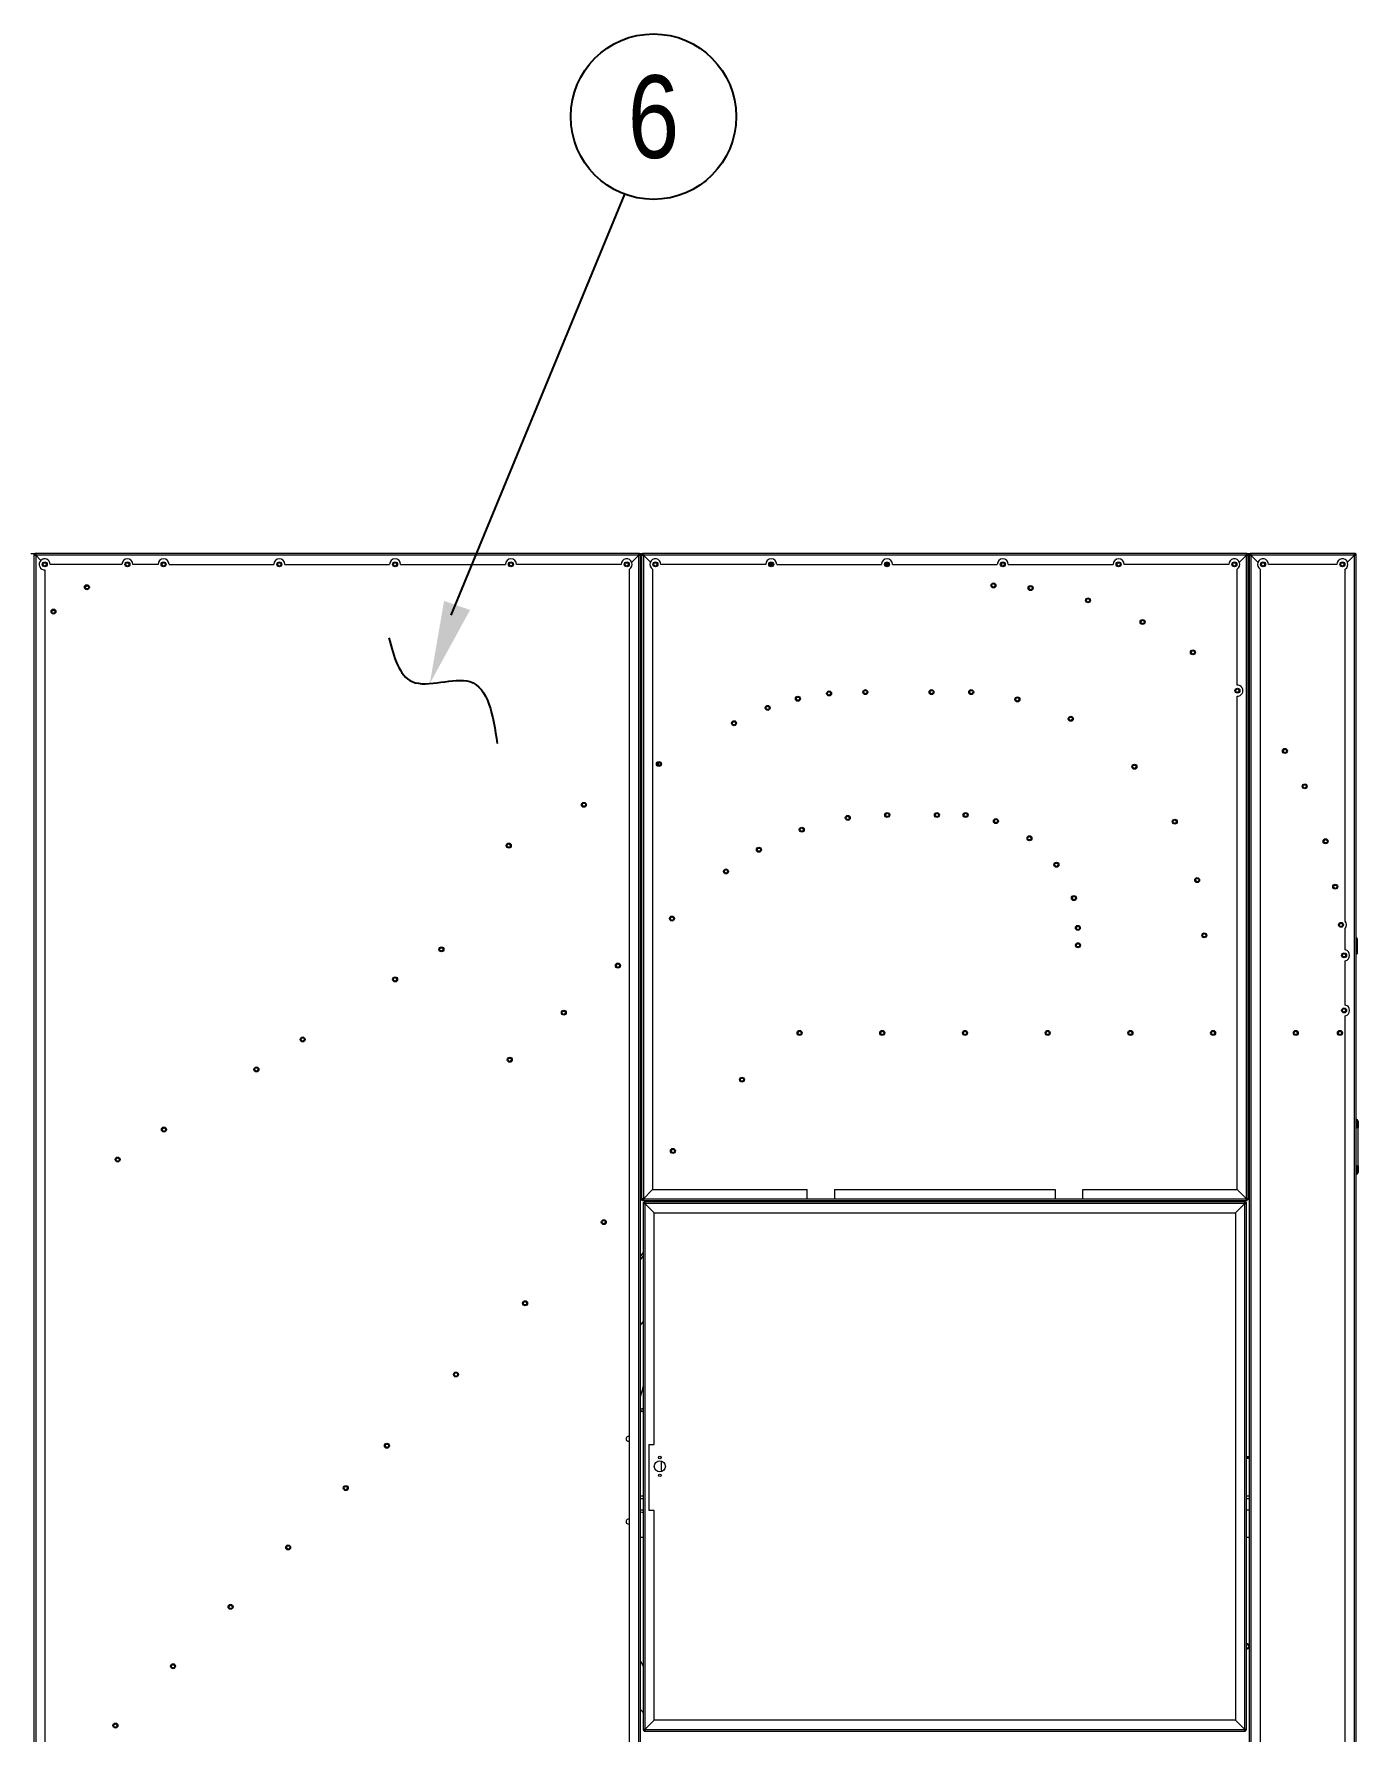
# Model space of a CAD drawing. Header units: millimetres. Extents: x -17070 to 42149, y -291348 to 30242.
# Drawn here: x 25437 to 27838, y 17894 to 20972 of the extents above; entities that cross this region are included whole.
import ezdxf
from ezdxf.enums import TextEntityAlignment as Align

# ---------------------------------------------------------------- set-up
doc = ezdxf.new("R2010")
doc.units = ezdxf.units.MM
doc.layers.add('냉각탑_dim', color=1, linetype='Continuous')
doc.layers.add('냉각탑_text', color=3, linetype='Continuous')
doc.styles.get("Standard").update_dxf_attribs({"font": 'arial.ttf'})

# ---------------------------------------------------------------- blocks, each defined once
blk = doc.blocks.new('1')
at = {"color": 7, "lineweight": 20, "ltscale": 0.003944}
blk.add_line((25431.1, 20029.9), (25438.2, 20029.9), dxfattribs=at)
at = {"color": 7, "lineweight": 20, "ltscale": 0.000888889}
for p, q in [((25436.6, 20028.3), (25438.2, 20028.3)), ((25436.6, 20026.8), (25438.2, 20026.8)), ((25438.2, 20029.9), (25438.2, 20028.3)), ((25439.7, 20029.9), (25439.7, 20028.3)), ((26533.5, 20029.9), (26533.5, 20028.3)), ((26535, 20029.9), (26535, 20028.3)), ((26536.6, 20028.3), (26535, 20028.3)), ((26536.6, 20026.8), (26535, 20026.8)), ((26538.6, 20028.3), (26540.2, 20028.3)), ((26538.6, 20026.8), (26540.2, 20026.8)), ((26540.2, 20029.9), (26540.2, 20028.3)), ((26541.7, 20029.9), (26541.7, 20028.3)), ((27635.5, 20029.9), (27635.5, 20028.3)), ((27637, 20029.9), (27637, 20028.3)), ((27638.6, 20028.3), (27637, 20028.3)), ((27638.6, 20026.8), (27637, 20026.8)), ((27640.6, 20028.3), (27642.2, 20028.3)), ((27640.6, 20026.8), (27642.2, 20026.8)), ((27642.2, 20029.9), (27642.2, 20028.3)), ((27643.7, 20029.9), (27643.7, 20028.3)), ((27831.5, 20029.9), (27831.5, 20028.3)), ((27833, 20029.9), (27833, 20028.3)), ((27834.6, 20028.3), (27833, 20028.3)), ((27834.6, 20026.8), (27833, 20026.8)), ((27834.6, 19303.8), (27836.2, 19303.8)), ((26538.6, 18859), (26540.2, 18859)), ((26538.6, 18857.5), (26540.2, 18857.5)), ((26540.2, 18855.9), (26540.2, 18857.5)), ((26541.6, 18852.3), (26543.2, 18852.3)), ((26541.6, 18850.8), (26543.2, 18850.8)), ((26541.7, 18855.9), (26541.7, 18857.5)), ((26543.2, 18853.9), (26543.2, 18852.3)), ((26544.7, 18853.9), (26544.7, 18852.3)), ((27632.5, 18853.9), (27632.5, 18852.3)), ((27634, 18853.9), (27634, 18852.3)), ((27635.6, 18852.3), (27634, 18852.3)), ((27635.6, 18850.8), (27634, 18850.8)), ((27635.5, 18855.9), (27635.5, 18857.5)), ((27638.6, 18859), (27637, 18859)), ((27638.6, 18857.5), (27637, 18857.5)), ((27637, 18855.9), (27637, 18857.5)), ((26541.6, 17897), (26543.2, 17897)), ((26541.6, 17895.5), (26543.2, 17895.5)), ((26543.2, 17893.9), (26543.2, 17895.5)), ((26544.7, 17893.9), (26544.7, 17895.5)), ((27632.5, 17893.9), (27632.5, 17895.5)), ((27635.6, 17897), (27634, 17897)), ((27634, 17893.9), (27634, 17895.5)), ((27635.6, 17895.5), (27634, 17895.5))]:
    blk.add_line(p, q, dxfattribs=at)
at = {"color": 7, "lineweight": 20, "ltscale": 0.000833333}
for p, q in [((25436.6, 20028.3), (25436.6, 20026.8)), ((25439.7, 20029.9), (25438.2, 20029.9)), ((25438.2, 20026.8), (25438.2, 20028.3)), ((25438.2, 20028.3), (25439.7, 20028.3)), ((25439.7, 20026.8), (25438.2, 20026.8)), ((26535, 20029.9), (26533.5, 20029.9)), ((26533.5, 20026.8), (26533.5, 20028.3)), ((26533.5, 20028.3), (26535, 20028.3)), ((26533.5, 20026.8), (26535, 20026.8)), ((26535, 20028.3), (26535, 20026.8)), ((26536.6, 20026.8), (26536.6, 20028.3)), ((26538.6, 20028.3), (26538.6, 20026.8)), ((26541.7, 20029.9), (26540.2, 20029.9)), ((26540.2, 20028.3), (26541.7, 20028.3)), ((26540.2, 20026.8), (26540.2, 20028.3)), ((26541.7, 20026.8), (26540.2, 20026.8)), ((27637, 20029.9), (27635.5, 20029.9)), ((27635.5, 20026.8), (27635.5, 20028.3)), ((27635.5, 20028.3), (27637, 20028.3)), ((27635.5, 20026.8), (27637, 20026.8)), ((27635.5, 20026.8), (27637, 20026.8)), ((27637, 20028.3), (27637, 20026.8)), ((27638.6, 20026.8), (27638.6, 20028.3)), ((27640.6, 20028.3), (27640.6, 20026.8)), ((27643.7, 20029.9), (27642.2, 20029.9)), ((27642.2, 20026.8), (27642.2, 20028.3)), ((27642.2, 20028.3), (27643.7, 20028.3)), ((27643.7, 20026.8), (27642.2, 20026.8)), ((27642.2, 20026.8), (27643.7, 20026.8)), ((27833, 20029.9), (27831.5, 20029.9)), ((27831.5, 20026.8), (27831.5, 20028.3)), ((27831.5, 20028.3), (27833, 20028.3)), ((27831.5, 20026.8), (27833, 20026.8)), ((27833, 20028.3), (27833, 20026.8)), ((27834.6, 20026.8), (27834.6, 20028.3)), ((26538.6, 18859), (26538.6, 18857.5)), ((26540.2, 18857.5), (26540.2, 18859)), ((26541.7, 18857.5), (26540.2, 18857.5)), ((26540.2, 18855.9), (26541.7, 18855.9)), ((26541.6, 18852.3), (26541.6, 18850.8)), ((26544.7, 18853.9), (26543.2, 18853.9)), ((26543.2, 18852.3), (26544.7, 18852.3)), ((26543.2, 18850.8), (26543.2, 18852.3)), ((26544.7, 18850.8), (26543.2, 18850.8)), ((27634, 18853.9), (27632.5, 18853.9)), ((27632.5, 18852.3), (27634, 18852.3)), ((27632.5, 18850.8), (27632.5, 18852.3)), ((27632.5, 18850.8), (27634, 18850.8)), ((27634, 18852.3), (27634, 18850.8)), ((27635.5, 18859), (27635.5, 18857.5)), ((27637, 18857.5), (27635.5, 18857.5)), ((27635.5, 18855.9), (27637, 18855.9)), ((27635.6, 18850.8), (27635.6, 18852.3)), ((27637, 18859), (27637, 18857.5)), ((27638.6, 18857.5), (27638.6, 18859)), ((26541.6, 17897), (26541.6, 17895.5)), ((26543.2, 17895.5), (26543.2, 17897)), ((26544.7, 17895.5), (26543.2, 17895.5)), ((26543.2, 17893.9), (26544.7, 17893.9)), ((27632.5, 17897), (27632.5, 17895.5)), ((27634, 17895.5), (27632.5, 17895.5)), ((27632.5, 17893.9), (27634, 17893.9)), ((27634, 17897), (27634, 17895.5)), ((27635.6, 17895.5), (27635.6, 17897))]:
    blk.add_line(p, q, dxfattribs=at)
at = {"color": 7, "lineweight": 20}
for p, q in [((25436.6, 20026.8), (25436.6, 17185)), ((26533.5, 20029.9), (25439.7, 20029.9)), ((25439.7, 20026.8), (25439.7, 17185)), ((26533.5, 20026.8), (25439.7, 20026.8)), ((26533.5, 17185), (26533.5, 20026.8)), ((26536.6, 17185), (26536.6, 20026.8)), ((26538.6, 20026.8), (26538.6, 18859)), ((27635.5, 20029.9), (26541.7, 20029.9)), ((27635.5, 20026.8), (26541.7, 20026.8)), ((26541.7, 20026.8), (26541.7, 18859)), ((27635.5, 18859), (27635.5, 20026.8)), ((27638.6, 18859), (27638.6, 20026.8)), ((27640.6, 20026.8), (27640.6, 17185)), ((27643.7, 20026.8), (27643.7, 17185)), ((27831.5, 17185), (27831.5, 20026.8)), ((27834.6, 17185), (27834.6, 20026.8)), ((25456.6, 19999.9), (25456.6, 17716.9)), ((26516.6, 17201.9), (26516.6, 20001.3)), ((26558.6, 20001.3), (26558.6, 18875.9)), ((27660.6, 20001.3), (27660.6, 17201.9)), ((27814.6, 17201.9), (27814.6, 19191)), ((26541.6, 18850.8), (26541.6, 17897)), ((26541.7, 18855.9), (27635.5, 18855.9)), ((27632.5, 18853.9), (26544.7, 18853.9)), ((27632.5, 18850.8), (26544.7, 18850.8)), ((26544.7, 18850.8), (26544.7, 17897)), ((27632.5, 17897), (27632.5, 18850.8)), ((27635.6, 17897), (27635.6, 18850.8)), ((26561.6, 18833.9), (27615.6, 18833.9)), ((27615.6, 18833.9), (27615.6, 17913.9)), ((27615.6, 17913.9), (26561.6, 17913.9)), ((26544.7, 17897), (27632.5, 17897)), ((26544.7, 17893.9), (27632.5, 17893.9))]:
    blk.add_line(p, q, dxfattribs=at)
at = {"color": 7, "lineweight": 20, "ltscale": 0.000833349}
for p, q in [((25438.2, 20026.8), (25439.7, 20026.8)), ((26540.2, 20026.8), (26541.7, 20026.8))]:
    blk.add_line(p, q, dxfattribs=at)
at = {"color": 7, "lineweight": 20, "ltscale": 0.001722}
for p, q in [((25439.7, 20026.8), (25439.7, 20029.9)), ((26541.7, 20026.8), (26541.7, 20029.9)), ((27643.7, 20026.8), (27643.7, 20029.9)), ((26541.7, 18859), (26538.6, 18859)), ((26541.7, 18859), (26541.7, 18855.9)), ((26544.7, 18850.8), (26544.7, 18853.9)), ((27635.5, 18859), (27638.6, 18859)), ((26544.7, 17897), (26541.6, 17897)), ((26544.7, 17897), (26544.7, 17893.9)), ((27632.5, 17897), (27635.6, 17897))]:
    blk.add_line(p, q, dxfattribs=at)
at = {"color": 7, "lineweight": 20, "ltscale": 0.007529}
blk.add_line((25449.2, 20017.2), (25439.7, 20026.8), dxfattribs=at)
blk.add_line((25449.2, 20017.2), (25439.7, 20026.8), dxfattribs=at)
at = {"color": 7, "lineweight": 20, "ltscale": 0.072222}
blk.add_line((25596.1, 20009.9), (25466.1, 20009.9), dxfattribs=at)
at = {"color": 7, "lineweight": 20, "ltscale": 0.025278}
blk.add_line((25661.6, 20009.9), (25616.1, 20009.9), dxfattribs=at)
at = {"color": 7, "lineweight": 20, "ltscale": 0.105556}
for p, q in [((25681.6, 20009.9), (25871.6, 20009.9)), ((25891.6, 20009.9), (26081.6, 20009.9)), ((26101.6, 20009.9), (26291.6, 20009.9)), ((26501.6, 20009.9), (26311.6, 20009.9)), ((26763.6, 20009.9), (26573.6, 20009.9)), ((26783.6, 20009.9), (26973.6, 20009.9)), ((26993.6, 20009.9), (27183.6, 20009.9)), ((27203.6, 20009.9), (27393.6, 20009.9)), ((27603.6, 20009.9), (27413.6, 20009.9))]:
    blk.add_line(p, q, dxfattribs=at)
at = {"color": 7, "lineweight": 20, "ltscale": 0.010045}
for p, q in [((26520.7, 20014), (26533.5, 20026.8)), ((26520.7, 20014), (26533.5, 20026.8)), ((26554.4, 20014), (26541.7, 20026.8)), ((26554.4, 20014), (26541.7, 20026.8)), ((27622.7, 20014), (27635.5, 20026.8)), ((27622.7, 20014), (27635.5, 20026.8)), ((27656.4, 20014), (27643.7, 20026.8)), ((27656.4, 20014), (27643.7, 20026.8)), ((27818.7, 20014), (27831.5, 20026.8)), ((27818.7, 20014), (27831.5, 20026.8))]:
    blk.add_line(p, q, dxfattribs=at)
at = {"color": 7, "lineweight": 20, "ltscale": 0.000833318}
blk.add_line((26533.5, 20026.8), (26535, 20026.8), dxfattribs=at)
at = {"color": 7, "lineweight": 20, "ltscale": 0.002889}
for p, q in [((26535, 20029.9), (26540.2, 20029.9)), ((27637, 20029.9), (27642.2, 20029.9))]:
    blk.add_line(p, q, dxfattribs=at)
at = {"color": 7, "lineweight": 20, "ltscale": 0.001111}
for p, q in [((26536.6, 20026.8), (26538.6, 20026.8)), ((27638.6, 20026.8), (27640.6, 20026.8)), ((26538.6, 19993), (26536.6, 19993)), ((26538.6, 19989.9), (26536.6, 19989.9)), ((26536.6, 19985.4), (26538.6, 19985.4)), ((26536.6, 19984.8), (26538.6, 19984.8)), ((26536.6, 19983.2), (26538.6, 19983.2)), ((27640.6, 19993), (27638.6, 19993)), ((27640.6, 19989.9), (27638.6, 19989.9)), ((27638.6, 19231.1), (27640.6, 19231.1)), ((27638.6, 19184.2), (27640.6, 19184.2)), ((27640.6, 19182.7), (27638.6, 19182.7)), ((27640.6, 19181.1), (27638.6, 19181.1)), ((27640.6, 19181.1), (27638.6, 19181.1)), ((27640.6, 19178), (27638.6, 19178)), ((27640.6, 19142.2), (27638.6, 19142.2)), ((27640.6, 19139.1), (27638.6, 19139.1)), ((27640.6, 19025.1), (27638.6, 19025.1)), ((27638.6, 19013.2), (27640.6, 19013.2)), ((27638.6, 19011.7), (27640.6, 19011.7)), ((27638.6, 19010.1), (27640.6, 19010.1)), ((27640.6, 19008.5), (27638.6, 19008.5)), ((27638.6, 19003.5), (27640.6, 19003.5)), ((27640.6, 19002.3), (27638.6, 19002.3)), ((27837.9, 18988.5), (27835.9, 18988.5)), ((27837.9, 18987.7), (27835.9, 18987.7)), ((27640.6, 18902.3), (27638.6, 18902.3)), ((27835.9, 18918.5), (27837.9, 18918.5))]:
    blk.add_line(p, q, dxfattribs=at)
at = {"color": 7, "lineweight": 20, "ltscale": 0.00315}
for p, q in [((26770.7, 20010.9), (26776.4, 20010.9)), ((26980.7, 20010.9), (26986.4, 20010.9))]:
    blk.add_line(p, q, dxfattribs=at)
at = {"color": 7, "lineweight": 20, "ltscale": 0.003136}
for p, q in [((26770.7, 20008.9), (26776.4, 20008.9)), ((26980.7, 20008.9), (26986.4, 20008.9))]:
    blk.add_line(p, q, dxfattribs=at)
at = {"color": 7, "lineweight": 20, "ltscale": 0.001812}
for p, q in [((26771.9, 20007.4), (26775.2, 20007.4)), ((26981.9, 20007.4), (26985.2, 20007.4))]:
    blk.add_line(p, q, dxfattribs=at)
at = {"color": 7, "lineweight": 20, "ltscale": 0.002485}
blk.add_line((27191.6, 20007.7), (27191.6, 20012.2), dxfattribs=at)
at = {"color": 7, "lineweight": 20, "ltscale": 0.104333}
for p, q in [((27831.5, 20029.9), (27643.7, 20029.9)), ((27831.5, 20026.8), (27643.7, 20026.8))]:
    blk.add_line(p, q, dxfattribs=at)
at = {"color": 7, "lineweight": 20, "ltscale": 0.068889}
blk.add_line((27799.6, 20009.9), (27675.6, 20009.9), dxfattribs=at)
at = {"color": 7, "lineweight": 20, "ltscale": 0.11685}
blk.add_line((27618.6, 19790.9), (27618.6, 20001.3), dxfattribs=at)
at = {"color": 7, "lineweight": 20, "ltscale": 0.354778}
blk.add_line((27814.6, 19362.7), (27814.6, 20001.3), dxfattribs=at)
at = {"color": 7, "lineweight": 20, "ltscale": 0.00282}
for p, q in [((25533.8, 19971.2), (25529.7, 19968.3)), ((25473.1, 19927.2), (25469, 19924.2))]:
    blk.add_line(p, q, dxfattribs=at)
at = {"color": 7, "lineweight": 20, "ltscale": 0.497241}
blk.add_line((27618.6, 18875.9), (27618.6, 19771), dxfattribs=at)
at = {"color": 7, "lineweight": 20, "ltscale": 0.001525}
for p, q in [((27640.6, 19788.2), (27638.6, 19790.1)), ((27640.6, 19783.9), (27638.6, 19785.8)), ((27640.6, 19733.3), (27638.6, 19735.2))]:
    blk.add_line(p, q, dxfattribs=at)
at = {"color": 7, "lineweight": 20, "ltscale": 0.001265}
for p, q in [((26536.6, 19652.4), (26538.6, 19653.5)), ((26536.6, 19648.9), (26538.6, 19650)), ((26536.6, 19606.9), (26538.6, 19608))]:
    blk.add_line(p, q, dxfattribs=at)
at = {"color": 7, "lineweight": 20, "ltscale": 0.003257}
blk.add_line((26569.4, 19650.7), (26569.4, 19644.9), dxfattribs=at)
at = {"color": 7, "lineweight": 20, "ltscale": 0.001473}
for p, q in [((26538.6, 19346.1), (26536.6, 19344.4)), ((26538.6, 19342), (26536.6, 19340.3)), ((26538.6, 19293.1), (26536.6, 19291.4))]:
    blk.add_line(p, q, dxfattribs=at)
at = {"color": 7, "lineweight": 20, "ltscale": 0.021651}
blk.add_line((27814.6, 19310.6), (27814.6, 19349.6), dxfattribs=at)
at = {"color": 7, "lineweight": 20, "ltscale": 0.014944}
blk.add_line((27836.2, 19330.7), (27836.2, 19303.8), dxfattribs=at)
at = {"color": 7, "lineweight": 20, "ltscale": 0.044669}
blk.add_line((27814.6, 19210.6), (27814.6, 19291), dxfattribs=at)
at = {"color": 7, "lineweight": 20, "ltscale": 0.006389}
for p, q in [((27835.9, 19000), (27835.9, 18988.5)), ((27837.9, 19000), (27837.9, 18988.5)), ((27835.9, 18918.5), (27835.9, 18907)), ((27837.9, 18918.5), (27837.9, 18907))]:
    blk.add_line(p, q, dxfattribs=at)
at = {"color": 7, "lineweight": 20, "ltscale": 0.000722222}
blk.add_line((27834.6, 18987.7), (27835.9, 18987.7), dxfattribs=at)
at = {"color": 7, "lineweight": 20, "ltscale": 0.001833}
for p, q in [((27837.9, 18987.7), (27834.6, 18987.7)), ((27837.9, 18919.3), (27834.6, 18919.3))]:
    blk.add_line(p, q, dxfattribs=at)
at = {"color": 7, "lineweight": 20, "ltscale": 0.002333}
for p, q in [((27837.9, 18983.5), (27837.9, 18987.7)), ((27837.9, 18919.3), (27837.9, 18923.5))]:
    blk.add_line(p, q, dxfattribs=at)
at = {"color": 7, "lineweight": 20, "ltscale": 0.038}
blk.add_line((27837.9, 18919.3), (27837.9, 18987.7), dxfattribs=at)
at = {"color": 7, "lineweight": 20, "ltscale": 0.005556}
for p, q in [((27837.9, 18973.5), (27837.9, 18983.5)), ((27837.9, 18963.5), (27837.9, 18973.5)), ((27837.9, 18953.5), (27837.9, 18963.5)), ((27837.9, 18943.5), (27837.9, 18953.5)), ((27837.9, 18933.5), (27837.9, 18943.5)), ((27837.9, 18923.5), (27837.9, 18933.5)), ((26551.6, 18413.9), (26561.6, 18413.9)), ((26561.6, 18293.9), (26551.6, 18293.9)), ((26536.6, 18020.5), (26541.6, 18011.8)), ((26536.6, 18020.5), (26541.6, 18011.8))]:
    blk.add_line(p, q, dxfattribs=at)
at = {"color": 7, "lineweight": 20, "ltscale": 0.001596}
for p, q in [((26538.6, 18917.8), (26536.6, 18915.7)), ((26538.6, 18912.8), (26536.6, 18910.7)), ((26538.6, 18862.5), (26536.6, 18860.4))]:
    blk.add_line(p, q, dxfattribs=at)
at = {"color": 7, "lineweight": 20, "ltscale": 0.013278}
for p, q in [((26558.6, 18875.9), (26541.7, 18859)), ((26541.7, 18859), (26558.6, 18875.9)), ((27618.6, 18875.9), (27635.5, 18859)), ((27635.5, 18859), (27618.6, 18875.9)), ((26544.7, 18850.8), (26561.6, 18833.9)), ((26561.6, 18833.9), (26544.7, 18850.8)), ((27615.6, 18833.9), (27632.5, 18850.8)), ((27632.5, 18850.8), (27615.6, 18833.9)), ((26561.6, 17913.9), (26544.7, 17897)), ((26544.7, 17897), (26561.6, 17913.9)), ((27632.5, 17897), (27615.6, 17913.9)), ((27615.6, 17913.9), (27632.5, 17897))]:
    blk.add_line(p, q, dxfattribs=at)
at = {"color": 7, "lineweight": 20, "ltscale": 0.155556}
for p, q in [((26558.6, 18875.9), (26838.6, 18875.9)), ((27338.6, 18875.9), (27618.6, 18875.9))]:
    blk.add_line(p, q, dxfattribs=at)
at = {"color": 7, "lineweight": 20, "ltscale": 0.009389}
for p, q in [((26838.6, 18859), (26838.6, 18875.9)), ((26888.6, 18875.9), (26888.6, 18859)), ((27288.6, 18875.9), (27288.6, 18859)), ((27338.6, 18859), (27338.6, 18875.9))]:
    blk.add_line(p, q, dxfattribs=at)
at = {"color": 7, "lineweight": 20, "ltscale": 0.222222}
for p, q in [((26888.6, 18875.9), (27288.6, 18875.9)), ((26888.6, 18859), (27288.6, 18859))]:
    blk.add_line(p, q, dxfattribs=at)
at = {"color": 7, "lineweight": 20, "ltscale": 0.001632}
blk.add_line((26538.6, 18857.5), (26536.6, 18855.4), dxfattribs=at)
at = {"color": 7, "lineweight": 20, "ltscale": 0.164944}
for p, q in [((26541.7, 18859), (26838.6, 18859)), ((27338.6, 18859), (27635.5, 18859))]:
    blk.add_line(p, q, dxfattribs=at)
at = {"color": 7, "lineweight": 20, "ltscale": 0.00139}
for p, q in [((26611.2, 18853.9), (26612.7, 18855.9)), ((26615.6, 18853.9), (26617.1, 18855.9)), ((26705.1, 18853.9), (26706.6, 18855.9)), ((26705.1, 18853.9), (26706.6, 18855.9))]:
    blk.add_line(p, q, dxfattribs=at)
at = {"color": 7, "lineweight": 20, "ltscale": 0.027778}
for p, q in [((26838.6, 18859), (26888.6, 18859)), ((26838.6, 18859), (26888.6, 18859)), ((27288.6, 18859), (27338.6, 18859)), ((27288.6, 18859), (27338.6, 18859))]:
    blk.add_line(p, q, dxfattribs=at)
at = {"color": 7, "lineweight": 20, "ltscale": 0.233333}
blk.add_line((26561.6, 18413.9), (26561.6, 18833.9), dxfattribs=at)
at = {"color": 7, "lineweight": 20, "ltscale": 0.004623}
for p, q in [((26536.6, 18754.6), (26541.6, 18761.2)), ((26536.6, 18748.8), (26541.6, 18755.4)), ((26536.6, 18629.8), (26541.6, 18636.4)), ((26536.6, 18629.8), (26541.6, 18636.4))]:
    blk.add_line(p, q, dxfattribs=at)
at = {"color": 7, "lineweight": 20, "ltscale": 0.066667}
blk.add_line((26551.6, 18413.9), (26551.6, 18293.9), dxfattribs=at)
at = {"color": 7, "lineweight": 20, "ltscale": 0.002778}
for p, q in [((27635.6, 18391.7), (27640.6, 18391.7)), ((27640.6, 18390.1), (27635.6, 18390.1)), ((27635.6, 18390.1), (27640.6, 18390.1)), ((27640.6, 18388.5), (27635.6, 18388.5)), ((26541.6, 18320), (26536.6, 18320)), ((26541.6, 18315.3), (26536.6, 18315.3)), ((27640.6, 18320), (27635.6, 18320)), ((27640.6, 18315.3), (27635.6, 18315.3)), ((26536.6, 18295), (26541.6, 18295)), ((27635.6, 18295), (27640.6, 18295)), ((26541.6, 18245), (26536.6, 18245)), ((27640.6, 18245), (27635.6, 18245))]:
    blk.add_line(p, q, dxfattribs=at)
at = {"color": 7, "lineweight": 20, "ltscale": 0.211111}
blk.add_line((26561.6, 17913.9), (26561.6, 18293.9), dxfattribs=at)
at = {"color": 7, "lineweight": 20, "ltscale": 0.003928}
blk.add_line((26541.6, 17927.8), (26536.6, 17932.8), dxfattribs=at)
at = {"color": 7, "lineweight": 20}
for centre, radius in [((25456.1, 20009.9), 4.5), ((25456.1, 20009.9), 3), ((25606.1, 20009.9), 4.5), ((25606.1, 20009.9), 3), ((25671.6, 20009.9), 4.5), ((25671.6, 20009.9), 3), ((25881.6, 20009.9), 4.5), ((25881.6, 20009.9), 3), ((26091.6, 20009.9), 4.5), ((26091.6, 20009.9), 3), ((26301.6, 20009.9), 4.5), ((26301.6, 20009.9), 3), ((26511.6, 20009.9), 4.5), ((26511.6, 20009.9), 3), ((26563.6, 20009.9), 4.5), ((26563.6, 20009.9), 3), ((26773.6, 20009.9), 4.5), ((26773.6, 20009.9), 3), ((26983.6, 20009.9), 4.5), ((26983.6, 20009.9), 3), ((27193.6, 20009.9), 4.5), ((27193.6, 20009.9), 3), ((27403.6, 20009.9), 4.5), ((27403.6, 20009.9), 3), ((27613.6, 20009.9), 4.5), ((27613.6, 20009.9), 3), ((27665.6, 20009.9), 4.5), ((27665.6, 20009.9), 3), ((27809.6, 20009.9), 4.5), ((27809.6, 20009.9), 3), ((27176.7, 19971.7), 4.5), ((25532.6, 19968.5), 4.5), ((25532.6, 19968.5), 3), ((27176.7, 19971.7), 3), ((27244, 19966.9), 4.5), ((27244, 19966.9), 3), ((27348.1, 19944.6), 4.5), ((27348.1, 19944.6), 3), ((25472, 19924.4), 4.5), ((25472, 19924.4), 3), ((27447.1, 19905.4), 4.5), ((27447.1, 19905.4), 3), ((27538.3, 19850.3), 4.5), ((27538.3, 19850.3), 3), ((26822, 19766.2), 4.5), ((26822, 19766.2), 3), ((26878.6, 19775.8), 4.5), ((26878.6, 19775.8), 3), ((26944.3, 19778.2), 4.5), ((26944.3, 19778.2), 3), ((27064.3, 19778.2), 4.5), ((27064.3, 19778.2), 3), ((27136.3, 19778.2), 4.5), ((27136.3, 19778.2), 3), ((27220.1, 19765), 4.5), ((27220.1, 19765), 3), ((27619.1, 19780.9), 4.5), ((27619.1, 19780.9), 3), ((26767.2, 19749.6), 4.5), ((26767.2, 19749.6), 3), ((27316.8, 19729.8), 4.5), ((27316.8, 19729.8), 3), ((26706.2, 19721.8), 4.5), ((26706.2, 19721.8), 3), ((27705.2, 19671.5), 4.5), ((27705.2, 19671.5), 3), ((26570, 19647.8), 4.5), ((26570, 19647.8), 3), ((27432.3, 19642.9), 4.5), ((27432.3, 19642.9), 3), ((27741.1, 19607.3), 4.5), ((27741.1, 19607.3), 3), ((26433.8, 19573.8), 4.5), ((26433.8, 19573.8), 3), ((26912.5, 19550.1), 4.5), ((26912.5, 19550.1), 3), ((26984.1, 19555.4), 4.5), ((26984.1, 19555.4), 3), ((27074.1, 19555.4), 4.5), ((27074.1, 19555.4), 3), ((27126.1, 19555.4), 4.5), ((27126.1, 19555.4), 3), ((27181, 19544.2), 4.5), ((27181, 19544.2), 3), ((27505.5, 19543.3), 4.5), ((27505.5, 19543.3), 3), ((26829, 19528.8), 4.5), ((26829, 19528.8), 3), ((27242, 19513.1), 4.5), ((27242, 19513.1), 3), ((26297.6, 19499.8), 4.5), ((26297.6, 19499.8), 3), ((26751.2, 19492.3), 4.5), ((26751.2, 19492.3), 3), ((27778.9, 19507.7), 4.5), ((27778.9, 19507.7), 3), ((26691.6, 19452.9), 4.5), ((26691.6, 19452.9), 3), ((27290.8, 19465.1), 4.5), ((27290.8, 19465.1), 3), ((27546.1, 19437.2), 4.5), ((27546.1, 19437.2), 3), ((27796.4, 19425.3), 4.5), ((27796.4, 19425.3), 3), ((27322.6, 19404.7), 4.5), ((27322.6, 19404.7), 3), ((26593.6, 19367.5), 4.5), ((26593.6, 19367.5), 3), ((27807, 19356.1), 4.5), ((27329.7, 19350.6), 4.5), ((27329.7, 19350.6), 3), ((27559, 19337.1), 4.5), ((27559, 19337.1), 3), ((27807, 19356.1), 3), ((26175.5, 19311.7), 4.5), ((26175.5, 19311.7), 3), ((27330, 19319.1), 4.5), ((27330, 19319.1), 3), ((27812.6, 19300.8), 4.5), ((27812.6, 19300.8), 3), ((26495.6, 19282.2), 4.5), ((26495.6, 19282.2), 3), ((26091.6, 19257.2), 4.5), ((26091.6, 19257.2), 3), ((26397.5, 19196.8), 4.5), ((26397.5, 19196.8), 3), ((27812.6, 19200.8), 4.5), ((27812.6, 19200.8), 3), ((25923.9, 19148.3), 4.5), ((25923.9, 19148.3), 3), ((26825, 19160.1), 4.5), ((26825, 19160.1), 3), ((26975, 19160.1), 4.5), ((26975, 19160.1), 3), ((27125, 19160.1), 4.5), ((27125, 19160.1), 3), ((27275, 19160.1), 4.5), ((27275, 19160.1), 3), ((27425, 19160.1), 4.5), ((27425, 19160.1), 3), ((27575, 19160.1), 4.5), ((27575, 19160.1), 3), ((27725, 19160.1), 4.5), ((27725, 19160.1), 3), ((27805, 19160.1), 4.5), ((27805, 19160.1), 3), ((26299.5, 19111.5), 4.5), ((26299.5, 19111.4), 3), ((25840, 19093.8), 4.5), ((25840, 19093.8), 3), ((26720.6, 19075.3), 4.5), ((26720.6, 19075.3), 3), ((25672.3, 18984.9), 4.5), ((25672.3, 18984.9), 3), ((25588.4, 18930.4), 4.5), ((25588.4, 18930.4), 3), ((26595.3, 18946.1), 4.5), ((26595.3, 18946.1), 3), ((26470, 18816.9), 4.5), ((26470, 18816.9), 3), ((26327.2, 18669.8), 4.5), ((26327.2, 18669.8), 3), ((26201.9, 18540.6), 4.5), ((26201.9, 18540.6), 3), ((26076.6, 18411.4), 4.5), ((26076.6, 18411.4), 3), ((26571.6, 18373.9), 10), ((26571.6, 18390.1), 2.25), ((26571.6, 18357.7), 2.25), ((26002.1, 18334.6), 4.5), ((26002.1, 18334.6), 3), ((25897.6, 18226.9), 4.5), ((25897.6, 18226.9), 3), ((25793.2, 18119.2), 4.5), ((25793.2, 18119.2), 3), ((25688.8, 18011.5), 4.5), ((25688.8, 18011.5), 3), ((25584.3, 17903.9), 4.5), ((25584.3, 17903.9), 3)]:
    blk.add_circle(centre, radius, dxfattribs=at)
for centre, radius, start, end in [((25456.1, 20009.9), 10, 0, 272.8656), ((25606.1, 20009.9), 10, 0, 180), ((25625.5, 20026.8), 3.1, 89.7397, 90), ((25635.7, 20026.8), 3.1, 90, 90.2603), ((25671.6, 20009.9), 10, 360, 180), ((25881.6, 20009.9), 10, 360, 180), ((26091.6, 20009.9), 10, 360, 180), ((26301.6, 20009.9), 10, 0, 180), ((26511.6, 20009.9), 10, 300, 180), ((26563.6, 20009.9), 10, 0, 239.9997), ((26729.5, 20026.8), 3.1, 89.7397, 90), ((26737.7, 20026.8), 3.1, 90, 90.2603), ((26773.6, 20009.9), 10, 0, 180), ((26983.6, 20009.9), 10, 360, 180), ((27193.6, 20009.9), 10, 360, 180), ((27403.6, 20009.9), 10, 360, 180), ((27613.6, 20009.9), 10, 300.0003, 180), ((27665.6, 20009.9), 10, 0, 240), ((27809.6, 20009.9), 10, 300, 180), ((27831.5, 20026.8), 3.1, 89.7307, 90), ((27831.5, 20026.8), 1.5, 360, 89.6129), ((27831.5, 20026.8), 3.1, 28.9378, 61.0622), ((27831.5, 20026.8), 3.1, 360, 0.2618), ((27169, 19331.1), 660.3, 44.432, 44.6794), ((27619.1, 19780.9), 10, 267.1352, 92.8648), ((27807, 19356.1), 10, 319.1416, 40.8584), ((27833.1, 19330.7), 3.1, 0, 61.0615), ((27812.6, 19300.8), 10, 281.5372, 78.4628), ((27812.6, 19200.8), 10, 281.5372, 78.4628), ((27831.5, 19139.1), 3.1, 359.7467, 0), ((27834.4, 19000), 3.5, 0, 86.7271), ((27834.4, 19000), 1.5, 0, 82.3445), ((27834.4, 18907), 1.5, 277.6555, 0), ((27834.4, 18907), 3.5, 273.2729, 0), ((26890.3, 18856.8), 4.5, 190.7006, 219.059), ((26890.3, 18856.8), 3, 196.1717, 250.9411), ((26890.3, 18856.8), 3, 289.0589, 343.8283), ((26890.3, 18856.8), 4.5, 320.941, 349.2994), ((27006.1, 18852.5), 4.5, 131.1148, 162.0041), ((27006.1, 18852.5), 3, 27.6081, 152.3919), ((27006.1, 18852.5), 4.5, 17.9959, 48.8852), ((26980.9, 18390.1), 458, 163.571, 165.9508), ((26539.1, 18476), 2.5, 13.3914, 346.6086), ((26539.1, 18476), 2.5, 141.7543, 321.7543), ((26515, 18423.9), 4.5, 69.1729, 290.8271), ((26980.9, 18390.1), 407.2, 179.8866, 180.1134), ((26980.9, 18390.1), 407.2, 180.9054, 183.6278), ((26539.9, 18300.8), 10, 250.5261, 279.5915), ((26515, 18273.9), 4.5, 69.1729, 290.8271), ((27636.5, 18047.5), 4.5, 25.0674, 101.8471), ((27636.5, 18047.5), 3, 252.0641, 107.9358), ((27636.5, 18047.5), 4.5, 258.1529, 334.9326)]:
    blk.add_arc(centre, radius, start, end, dxfattribs=at)
at = {"layer": '냉각탑_dim', "lineweight": -3}
blk.add_spline([(26080.2, 19876.8), (26122.6, 19797.2), (26227.1, 19797.2), (26276.9, 19685.2)], degree=3, dxfattribs=at)
blk.add_solid([(26227.5, 19927.2), (26154.5, 19793.7), (26180.3, 19943.6)], dxfattribs=at)

msp = doc.modelspace()

# ---------------------------------------------------------------- linework, layer by layer
at = {"layer": '냉각탑_dim', "linetype": 'ByBlock', "lineweight": -3}
msp.add_lwpolyline([(26193.1, 19917.5), (26508, 20681.3)], dxfattribs=at)
msp.add_circle((26560.1, 20821.9), 150, dxfattribs=at)

# ---------------------------------------------------------------- block references
msp.add_blockref('1', (0, 0))

# ---------------------------------------------------------------- texts
at = {"layer": '냉각탑_text', "width": 0.8}
msp.add_text('6', height=150, dxfattribs=at).set_placement((26560.1, 20821.9), align=Align.MIDDLE_CENTER)

doc.saveas('drawing.dxf')
